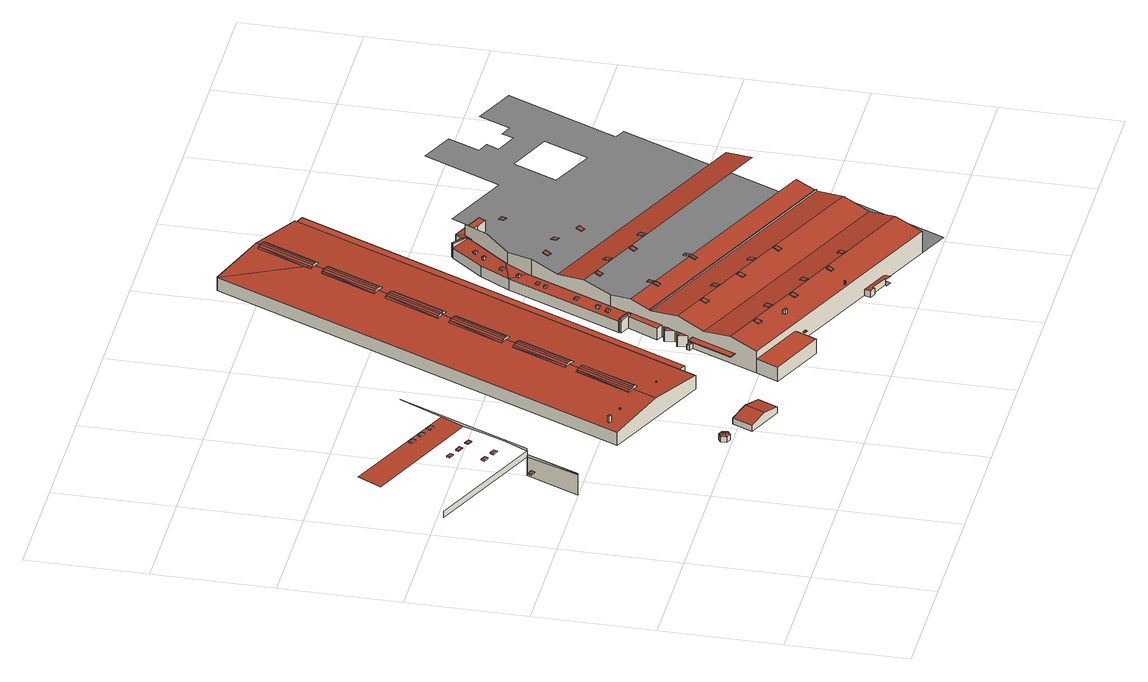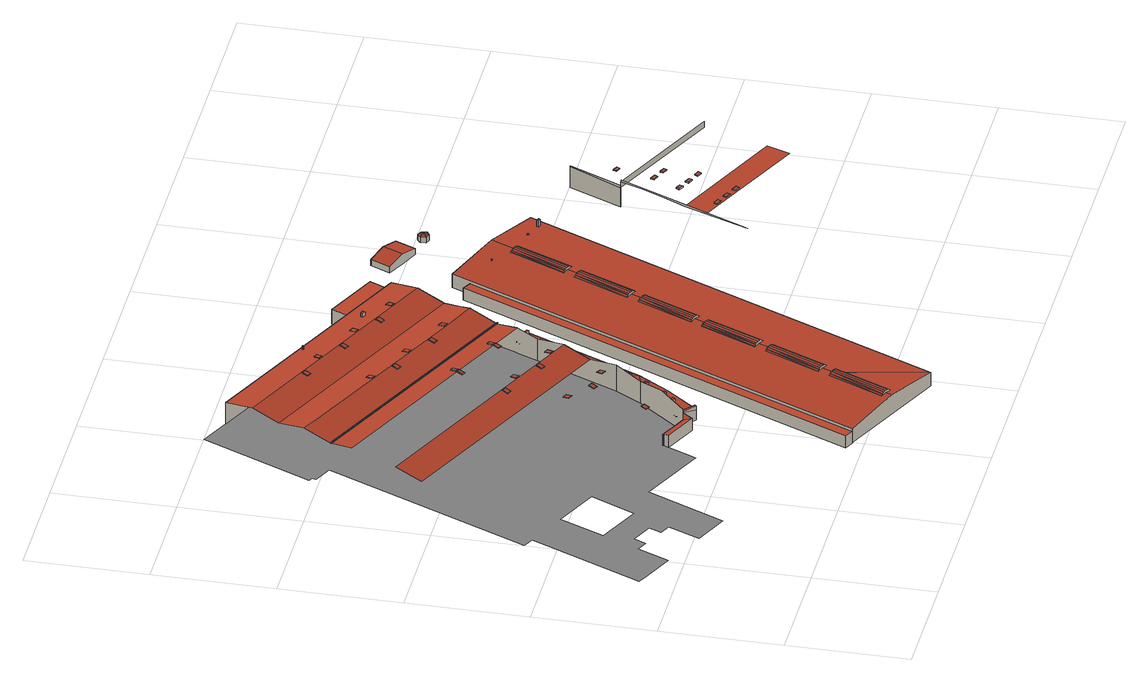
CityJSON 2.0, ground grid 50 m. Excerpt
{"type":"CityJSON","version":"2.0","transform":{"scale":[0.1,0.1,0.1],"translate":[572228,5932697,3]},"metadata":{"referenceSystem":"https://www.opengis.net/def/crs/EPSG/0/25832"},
"CityObjects":{
"building1":{"type":"Building","attributes":{"Grundfläche 2D":"15033.056744","Grundhöhe NN":"3.192"},"children":["building1-1","building1-2","building1-3","building1-4","building1-5","building1-6","building1-7","building1-8","building1-9"],"geometry":[{"type":"MultiSurface","lod":"3","boundaries":[[[0,1,2,3,4,5,6]],[[7,8,9,10]],[[5,11,12,6]],[[8,7,13,14]],[[15,8,14,16]],[[8,15,0,9]],[[17,18,19,20]],[[20,19,21,22,23,24,25]]],"semantics":{"surfaces":[{"type":"WallSurface"},{"type":"RoofSurface"}],"values":[0,0,0,0,0,0,1,0]}}]},
"building1-1":{"type":"BuildingInstallation","parents":["building1"],"geometry":[{"type":"MultiSurface","lod":"3","boundaries":[[[26,27,28,29]],[[29,28,30,31]],[[26,29,31,32]],[[27,26,32,33]],[[28,27,33,30]]],"semantics":{"surfaces":[{"type":"RoofSurface"},{"type":"WallSurface"}],"values":[0,1,1,1,1]}}]},
"building1-2":{"type":"BuildingInstallation","parents":["building1"],"geometry":[{"type":"MultiSurface","lod":"3","boundaries":[[[34,35,36,37]],[[37,36,38,39]],[[34,37,39,40]],[[35,34,40,41]],[[36,35,41,38]]],"semantics":{"surfaces":[{"type":"RoofSurface"},{"type":"WallSurface"}],"values":[0,1,1,1,1]}}]},
"building1-3":{"type":"BuildingInstallation","parents":["building1"],"geometry":[{"type":"MultiSurface","lod":"3","boundaries":[[[42,43,44,45]],[[45,44,46,47]],[[42,45,47,48]],[[43,42,48,49]],[[44,43,49,46]]],"semantics":{"surfaces":[{"type":"RoofSurface"},{"type":"WallSurface"}],"values":[0,1,1,1,1]}}]},
"building1-4":{"type":"BuildingInstallation","parents":["building1"],"geometry":[{"type":"MultiSurface","lod":"3","boundaries":[[[50,51,52,53]],[[53,52,54,55]],[[50,53,55,56]],[[51,50,56,57]],[[52,51,57,54]]],"semantics":{"surfaces":[{"type":"RoofSurface"},{"type":"WallSurface"}],"values":[0,1,1,1,1]}}]},
"building1-5":{"type":"BuildingInstallation","parents":["building1"],"geometry":[{"type":"MultiSurface","lod":"3","boundaries":[[[58,59,60,61]],[[61,60,62,63]],[[58,61,63,64]],[[59,58,64,65]],[[60,59,65,62]]],"semantics":{"surfaces":[{"type":"RoofSurface"},{"type":"WallSurface"}],"values":[0,1,1,1,1]}}]},
"building1-6":{"type":"BuildingInstallation","parents":["building1"],"geometry":[{"type":"MultiSurface","lod":"3","boundaries":[[[66,67,68,69]],[[70,71,69,68]],[[71,72,66,69]],[[67,66,72,73]],[[68,67,73,70]]],"semantics":{"surfaces":[{"type":"RoofSurface"},{"type":"WallSurface"}],"values":[0,1,1,1,1]}}]},
"building1-7":{"type":"BuildingInstallation","parents":["building1"],"geometry":[{"type":"MultiSurface","lod":"3","boundaries":[[[74,75,76,77]],[[77,76,78,79]],[[74,77,79,80]],[[75,74,80,81]],[[76,75,81,78]]],"semantics":{"surfaces":[{"type":"RoofSurface"},{"type":"WallSurface"}],"values":[0,1,1,1,1]}}]},
"building1-8":{"type":"BuildingInstallation","parents":["building1"],"geometry":[{"type":"MultiSurface","lod":"3","boundaries":[[[82,83,84,85]],[[85,84,86,87]],[[82,85,87,88]],[[83,82,88,89]],[[84,83,89,86]]],"semantics":{"surfaces":[{"type":"RoofSurface"},{"type":"WallSurface"}],"values":[0,1,1,1,1]}}]},
"building1-9":{"type":"BuildingInstallation","parents":["building1"],"geometry":[{"type":"MultiSurface","lod":"3","boundaries":[[[90,91,92,93]],[[93,92,94,95]],[[90,93,95,96]],[[91,90,96,97]],[[92,91,97,94]]],"semantics":{"surfaces":[{"type":"RoofSurface"},{"type":"WallSurface"}],"values":[0,1,1,1,1]}}]},
"building2":{"type":"Building","attributes":{"Grundfläche 2D":"13.348322","Grundhöhe NN":"3.834"},"geometry":[{"type":"Solid","lod":"3","boundaries":[[[[98,99,100]],[[98,101,99]],[[98,100,102]],[[98,102,103]],[[98,103,104]],[[98,104,101]],[[105,106,100,99]],[[106,107,102,100]],[[107,108,103,102]],[[108,109,104,103]],[[109,110,101,104]],[[110,105,99,101]],[[106,105,110,109,108,107]]]],"semantics":{"surfaces":[{"type":"RoofSurface"},{"type":"WallSurface"},{"type":"GroundSurface"}],"values":[[0,0,0,0,0,0,1,1,1,1,1,1,2]]}}]},
"building3":{"type":"Building","attributes":{"Grundfläche 2D":"152.530835","Grundhöhe NN":"4.132"},"geometry":[{"type":"Solid","lod":"3","boundaries":[[[[111,112,113,114]],[[115,112,111,116]],[[114,113,117,118]],[[116,111,114,118,119]],[[115,116,119,120]],[[113,112,115,120,121,117]],[[119,118,117,121,120]]]],"semantics":{"surfaces":[{"type":"RoofSurface"},{"type":"WallSurface"},{"type":"GroundSurface"}],"values":[[0,0,1,1,1,1,2]]}}]},
"building4":{"type":"Building","attributes":{"Grundfläche 2D":"19481.115884","Grundhöhe NN":"4.408"},"children":["building4-1","building4-2","building4-3","building4-4","building4-5","building4-6","building4-7","building4-8","building4-9","building4-10","building4-11","building4-12","building4-13","building4-14","building4-15","building4-16","building4-17","building4-18","building4-19","building4-20","building4-21","building4-22","building4-23","building4-24","building4-25","building4-26","building4-27"],"geometry":[{"type":"MultiSurface","lod":"3","boundaries":[[[122,123,124,125]],[[126,122,125,127]],[[122,126,128,129,123]],[[130,129,128,126,127,131,132,133]],[[134,135,136,137,138]],[[136,139,140,137]],[[136,141,139]],[[135,134,142,141,136]],[[141,142,143,144,139]],[[139,144,143,145,140]],[[146,147,148,149]],[[148,147,150,151,152,153]],[[147,154,151,150]],[[154,147,146,155]],[[156,157,158,159,160,155,146,149,145,143,142,134,138,124,123,161,162,163,164,165,166,167,168,169,170,171,172,173,174]],[[152,151,175,160,159,176]],[[175,151,154,155,160]],[[169,168,167,177,178,179]],[[130,133,132,180,181,182,183,184,185,186,187,161,123,129]],[[162,188,189,190,163]],[[189,188,162,161,187,186]],[[191,181,180,192]],[[193,191,192,194]],[[195,193,194,196]],[[191,193,195,197,198,199,182,181]],[[197,195,196,200]],[[201,173,172,202,203,204,205,206]],[[207,208,177,167,209]],[[178,177,208,210,179]],[[211,165,164,163,190,212,213]],[[214,207,209,167,166,165,211,213,212]],[[204,215,216,205]],[[171,170,169,217,218]],[[131,127,125,124,138,137,140,145,149,148,153,152,176,159,158,157,156,174,173,201,206,205,216,219,220,221,222,223,224,225,226,227,228,229,230,231,232,233,234,235,236,237,238,239,240,241,242,243,244,245,184,183,246,247,200,196,194,192,180,132],[248,249,250,251,252,253]],[[215,254,255,219,216]],[[202,256,257,203]]],"semantics":{"surfaces":[{"type":"WallSurface"},{"type":"RoofSurface"},{"type":"GroundSurface"}],"values":[0,0,1,0,0,0,1,1,1,0,0,0,1,1,0,0,1,0,0,1,1,0,0,0,1,0,0,0,1,1,1,0,1,2,0,1]}}]},
"building4-1":{"type":"BuildingInstallation","parents":["building4"],"geometry":[{"type":"MultiSurface","lod":"3","boundaries":[[[258,259,260,261]],[[261,260,262,263]],[[263,264,258,261]],[[264,265,259,258]],[[260,259,265,262]]],"semantics":{"surfaces":[{"type":"RoofSurface"},{"type":"WallSurface"}],"values":[0,1,1,1,1]}}]},
"building4-2":{"type":"BuildingInstallation","parents":["building4"],"geometry":[{"type":"MultiSurface","lod":"3","boundaries":[[[266,267,268,130]],[[268,269,133,130]],[[130,133,270,266]],[[267,266,270,271]],[[271,269,268,267]],[[270,133,269,271]]],"semantics":{"surfaces":[{"type":"RoofSurface"},{"type":"WallSurface"},{"type":"OuterCeilingSurface"}],"values":[0,1,1,1,1,2]}}]},
"building4-3":{"type":"BuildingInstallation","parents":["building4"],"geometry":[{"type":"MultiSurface","lod":"3","boundaries":[[[272,273,274,275]],[[272,276,277,273]],[[274,273,277,278]],[[275,274,278,279]],[[272,275,279,276]],[[277,276,279,278]]],"semantics":{"surfaces":[{"type":"RoofSurface"},{"type":"WallSurface"},{"type":"OuterCeilingSurface"}],"values":[0,1,1,1,1,2]}}]},
"building4-4":{"type":"BuildingInstallation","parents":["building4"],"geometry":[{"type":"MultiSurface","lod":"3","boundaries":[[[280,281,282,283]],[[283,282,284,285]],[[280,283,285,286]],[[281,280,286,287]],[[282,281,287,284]]],"semantics":{"surfaces":[{"type":"RoofSurface"},{"type":"WallSurface"}],"values":[0,1,1,1,1]}}]},
"building4-5":{"type":"BuildingInstallation","parents":["building4"],"geometry":[{"type":"MultiSurface","lod":"3","boundaries":[[[288,289,290,291]],[[292,293,291,290]],[[293,294,288,291]],[[289,288,294,295]],[[290,289,295,292]]],"semantics":{"surfaces":[{"type":"RoofSurface"},{"type":"WallSurface"}],"values":[0,1,1,1,1]}}]},
"building4-6":{"type":"BuildingInstallation","parents":["building4"],"geometry":[{"type":"MultiSurface","lod":"3","boundaries":[[[296,297,298,299]],[[298,300,301,299]],[[296,299,301,302]],[[302,303,297,296]],[[303,300,298,297]]],"semantics":{"surfaces":[{"type":"RoofSurface"},{"type":"WallSurface"}],"values":[0,1,1,1,1]}}]},
"building4-7":{"type":"BuildingInstallation","parents":["building4"],"geometry":[{"type":"MultiSurface","lod":"3","boundaries":[[[304,305,306,307]],[[307,306,308,309]],[[304,307,309,310]],[[310,311,305,304]],[[311,308,306,305]]],"semantics":{"surfaces":[{"type":"RoofSurface"},{"type":"WallSurface"}],"values":[0,1,1,1,1]}}]},
"building4-8":{"type":"BuildingInstallation","parents":["building4"],"geometry":[{"type":"MultiSurface","lod":"3","boundaries":[[[312,313,314,315,316,317,318,319,320,321,322,323,324,325,326,327,328,329,330,331,332]],[[333,334,313,312]],[[334,335,314,313]],[[335,336,314]],[[336,337,315,314]],[[337,338,316,315]],[[338,339,317,316]],[[339,340,318,317]],[[340,341,319,318]],[[341,342,320,319]],[[342,343,321,320]],[[343,344,322,321]],[[344,345,323,322]],[[345,346,324,323]],[[346,347,325,324]],[[347,348,326,325]],[[348,349,327,326]],[[349,350,328,327]],[[350,351,329,328]],[[351,352,330,329]],[[352,353,331,330]],[[353,354,332,331]],[[354,333,312,332]]],"semantics":{"surfaces":[{"type":"RoofSurface"},{"type":"WallSurface"}],"values":[0,1,1,1,1,1,1,1,1,1,1,1,1,1,1,1,1,1,1,1,1,1,1]}}]},
"building4-9":{"type":"BuildingInstallation","parents":["building4"],"geometry":[{"type":"MultiSurface","lod":"3","boundaries":[[[355,356,357,358]],[[358,357,359,360]],[[355,358,360,361]],[[356,355,361,362]],[[357,356,362,359]]],"semantics":{"surfaces":[{"type":"RoofSurface"},{"type":"WallSurface"}],"values":[0,1,1,1,1]}}]},
"building4-10":{"type":"BuildingInstallation","parents":["building4"],"geometry":[{"type":"MultiSurface","lod":"3","boundaries":[[[363,364,365,366]],[[366,365,367,368]],[[363,366,368,369]],[[364,363,369,370]],[[365,364,370,367]]],"semantics":{"surfaces":[{"type":"RoofSurface"},{"type":"WallSurface"}],"values":[0,1,1,1,1]}}]},
"building4-11":{"type":"BuildingInstallation","parents":["building4"],"geometry":[{"type":"MultiSurface","lod":"3","boundaries":[[[371,372,373,374]],[[375,372,371,376,377]],[[375,378,373,372]],[[379,380,374,373,378]],[[380,376,371,374]]],"semantics":{"surfaces":[{"type":"RoofSurface"},{"type":"WallSurface"}],"values":[0,1,1,1,1]}}]},
"building4-12":{"type":"BuildingInstallation","parents":["building4"],"geometry":[{"type":"MultiSurface","lod":"3","boundaries":[[[381,382,383,384]],[[384,383,385,386]],[[381,384,386,387]],[[382,381,387,388]],[[383,382,388,385]]],"semantics":{"surfaces":[{"type":"RoofSurface"},{"type":"WallSurface"}],"values":[0,1,1,1,1]}}]},
"building4-13":{"type":"BuildingInstallation","parents":["building4"],"geometry":[{"type":"MultiSurface","lod":"3","boundaries":[[[389,390,391,392]],[[392,391,393,394]],[[389,392,394,395]],[[390,389,395,396]],[[391,390,396,393]]],"semantics":{"surfaces":[{"type":"RoofSurface"},{"type":"WallSurface"}],"values":[0,1,1,1,1]}}]},
"building4-14":{"type":"BuildingInstallation","parents":["building4"],"geometry":[{"type":"MultiSurface","lod":"3","boundaries":[[[397,398,399,400]],[[400,399,401,402]],[[402,403,397,400]],[[403,404,398,397]],[[399,398,404,401]]],"semantics":{"surfaces":[{"type":"RoofSurface"},{"type":"WallSurface"}],"values":[0,1,1,1,1]}}]},
"building4-15":{"type":"BuildingInstallation","parents":["building4"],"geometry":[{"type":"MultiSurface","lod":"3","boundaries":[[[405,406,407,408]],[[408,407,409,410]],[[405,408,410,411]],[[411,412,406,405]],[[412,409,407,406]]],"semantics":{"surfaces":[{"type":"RoofSurface"},{"type":"WallSurface"}],"values":[0,1,1,1,1]}}]},
"building4-16":{"type":"BuildingInstallation","parents":["building4"],"geometry":[{"type":"MultiSurface","lod":"3","boundaries":[[[413,414,415,416]],[[416,415,417,418]],[[413,416,418,419]],[[414,413,419,420]],[[415,414,420,417]]],"semantics":{"surfaces":[{"type":"RoofSurface"},{"type":"WallSurface"}],"values":[0,1,1,1,1]}}]},
"building4-17":{"type":"BuildingInstallation","parents":["building4"],"geometry":[{"type":"MultiSurface","lod":"3","boundaries":[[[421,422,423,424]],[[424,423,425,426]],[[421,424,426,427]],[[422,421,427,428]],[[423,422,428,425]]],"semantics":{"surfaces":[{"type":"RoofSurface"},{"type":"WallSurface"}],"values":[0,1,1,1,1]}}]},
"building4-18":{"type":"BuildingInstallation","parents":["building4"],"geometry":[{"type":"MultiSurface","lod":"3","boundaries":[[[429,430,431,432]],[[432,431,433,434]],[[429,432,434,435]],[[430,429,435,436]],[[431,430,436,433]]],"semantics":{"surfaces":[{"type":"RoofSurface"},{"type":"WallSurface"}],"values":[0,1,1,1,1]}}]},
"building4-19":{"type":"BuildingInstallation","parents":["building4"],"geometry":[{"type":"MultiSurface","lod":"3","boundaries":[[[437,438,439,440]],[[440,439,441,442]],[[437,440,442,443]],[[438,437,443,444]],[[439,438,444,441]]],"semantics":{"surfaces":[{"type":"RoofSurface"},{"type":"WallSurface"}],"values":[0,1,1,1,1]}}]},
"building4-20":{"type":"BuildingInstallation","parents":["building4"],"geometry":[{"type":"MultiSurface","lod":"3","boundaries":[[[445,446,447,448]],[[448,447,449,450]],[[445,448,450,451]],[[446,445,451,452]],[[447,446,452,449]]],"semantics":{"surfaces":[{"type":"RoofSurface"},{"type":"WallSurface"}],"values":[0,1,1,1,1]}}]},
"building4-21":{"type":"BuildingInstallation","parents":["building4"],"geometry":[{"type":"MultiSurface","lod":"3","boundaries":[[[453,454,455,456]],[[456,455,457,458]],[[453,456,458,459]],[[454,453,459,460]],[[460,457,455,454]]],"semantics":{"surfaces":[{"type":"RoofSurface"},{"type":"WallSurface"}],"values":[0,1,1,1,1]}}]},
"building4-22":{"type":"BuildingInstallation","parents":["building4"],"geometry":[{"type":"MultiSurface","lod":"3","boundaries":[[[461,462,463,464]],[[464,463,465,466]],[[461,464,466,467]],[[467,468,462,461]],[[468,465,463,462]]],"semantics":{"surfaces":[{"type":"RoofSurface"},{"type":"WallSurface"}],"values":[0,1,1,1,1]}}]},
"building4-23":{"type":"BuildingInstallation","parents":["building4"],"geometry":[{"type":"MultiSurface","lod":"3","boundaries":[[[469,470,471,472]],[[472,471,473,474]],[[469,472,474,475]],[[470,469,475,476]],[[471,470,476,473]]],"semantics":{"surfaces":[{"type":"RoofSurface"},{"type":"WallSurface"}],"values":[0,1,1,1,1]}}]},
"building4-24":{"type":"BuildingInstallation","parents":["building4"],"geometry":[{"type":"MultiSurface","lod":"3","boundaries":[[[477,478,479,480]],[[481,482,480,479]],[[482,483,477,480]],[[478,477,483,484]],[[479,478,484,481]]],"semantics":{"surfaces":[{"type":"RoofSurface"},{"type":"WallSurface"}],"values":[0,1,1,1,1]}}]},
"building4-25":{"type":"BuildingInstallation","parents":["building4"],"geometry":[{"type":"MultiSurface","lod":"3","boundaries":[[[485,486,487,488]],[[488,487,489,490]],[[485,488,490,491]],[[486,485,491,492]],[[487,486,492,489]]],"semantics":{"surfaces":[{"type":"RoofSurface"},{"type":"WallSurface"}],"values":[0,1,1,1,1]}}]},
"building4-26":{"type":"BuildingInstallation","parents":["building4"],"geometry":[{"type":"MultiSurface","lod":"3","boundaries":[[[493,494,495,496]],[[496,495,497,498]],[[493,496,498,499]],[[494,493,499,500]],[[495,494,500,497]]],"semantics":{"surfaces":[{"type":"RoofSurface"},{"type":"WallSurface"}],"values":[0,1,1,1,1]}}]},
"building4-27":{"type":"BuildingInstallation","parents":["building4"],"geometry":[{"type":"MultiSurface","lod":"3","boundaries":[[[501,502,503,504]],[[504,503,505,506]],[[501,504,506,507]],[[502,501,507,508]],[[503,502,508,505]]],"semantics":{"surfaces":[{"type":"RoofSurface"},{"type":"WallSurface"}],"values":[0,1,1,1,1]}}]},
"building5":{"type":"Building","attributes":{"Grundfläche 2D":"2.942707","Grundhöhe NN":"4.649"},"children":["building5-1"],"geometry":[{"type":"Solid","lod":"3","boundaries":[[[[509,510,511,512]],[[513,514,512,511]],[[515,509,512]],[[515,512,514]],[[515,516,510,509]],[[516,513,511,510]],[[516,515,514,513]]]],"semantics":{"surfaces":[{"type":"RoofSurface"},{"type":"WallSurface"},{"type":"GroundSurface"}],"values":[[0,1,1,1,1,1,2]]}}]},
"building5-1":{"type":"BuildingInstallation","parents":["building5"],"geometry":[{"type":"MultiSurface","lod":"3","boundaries":[[[517,518,519,520]],[[519,518,521,522]],[[520,519,522,523]],[[517,520,523,524]],[[518,517,524,521]],[[521,524,523,522]]],"semantics":{"surfaces":[{"type":"RoofSurface"},{"type":"WallSurface"},{"type":"OuterCeilingSurface"}],"values":[0,1,1,1,1,2]}}]},
"building6":{"type":"Building","attributes":{"Grundfläche 2D":"9763.901927","Grundhöhe NN":"4.575"},"children":["building6-1","building6-2","building6-3"],"geometry":[{"type":"Solid","lod":"3","boundaries":[[[[525,526,527]],[[528,529,527,530]],[[531,528,530,532]],[[533,531,532,534]],[[535,534,536]],[[533,534,535]],[[535,536,537]],[[525,527,529]],[[537,536,538]],[[539,540,541]],[[542,539,541,543]],[[544,542,543,545]],[[546,544,545,547]],[[548,547,549]],[[546,547,548]],[[548,549,550]],[[551,540,539]],[[550,549,552]],[[553,554,555]],[[556,557,555,558]],[[559,555,557]],[[553,555,559]],[[560,556,558,561]],[[562,563,560,561]],[[564,562,565]],[[563,562,564]],[[564,565,566]],[[566,565,567]],[[559,557,568]],[[569,570,571]],[[572,569,571,573]],[[574,572,573,575]],[[576,574,575,577,578]],[[579,578,580]],[[576,578,579]],[[579,580,581]],[[582,570,569]],[[581,580,583]],[[584,585,586]],[[587,584,586,588]],[[589,587,588,590]],[[591,589,590,592]],[[593,592,594]],[[591,592,593]],[[593,594,595]],[[596,585,584]],[[595,594,597]],[[598,599,600]],[[601,598,600,602]],[[603,601,602,604]],[[605,603,604,606,607]],[[608,607,609]],[[605,607,608]],[[608,609,610]],[[611,599,598]],[[610,609,612]],[[613,614,615,616,617,618,619,620,621,622,623,624,625,626,627,628,629,630,631,632,633,634,635,636,637,638,639,640,641]],[[634,633,642,643,644,645]],[[644,643,646]],[[647,648,621,620,649,650,651,617,616,652,653,654,613,641,655,656,657,638,637,658,646,643,659,629,628,660,661,625,624]],[[536,534,532,530,527,526,647,624,623,538]],[[537,538,623,622]],[[529,528,531,533,535,537,622,621,648,525]],[[526,525,648,647]],[[541,540,655,641,640,552,549,547,545,543]],[[550,552,640,639]],[[548,550,639,638,657,656,551,539,542,544,546]],[[551,656,655,540]],[[555,554,658,637,636,567,565,562,561,558]],[[566,567,636,635]],[[557,556,560,563,564,566,635,634,645,568]],[[658,554,553,559,568,645,644,646]],[[571,570,650,649,620,619,583,580,578,577,575,573]],[[581,583,619,618]],[[651,582,569,572,574,576,579,581,618,617]],[[570,582,651,650]],[[586,585,660,628,627,597,594,592,590,588]],[[595,597,627,626]],[[584,587,589,591,593,595,626,625,661,596]],[[585,596,661,660]],[[600,599,653,652,604,602]],[[652,616,606,604]],[[607,606,616,615,612,609]],[[610,612,615,614]],[[598,601,603,605,608,610,614,613,654,611]],[[599,611,654,653]],[[631,630,662,663]],[[664,643,642,633,632,631,663,665]],[[659,643,664,666]],[[662,630,629,659,666]],[[664,665,663,662,666]]]],"semantics":{"surfaces":[{"type":"RoofSurface"},{"type":"WallSurface"},{"type":"GroundSurface"}],"values":[[0,0,0,0,0,0,0,0,0,0,0,0,0,0,0,0,0,0,0,0,0,0,0,0,0,0,0,0,0,0,0,0,0,0,0,0,0,0,0,0,0,0,0,0,0,0,0,0,0,0,0,0,0,0,0,0,0,0,0,0,1,1,1,1,1,1,1,1,1,1,1,1,1,1,1,1,1,1,1,1,1,1,1,1,1,1,1,1,1,1,2]]}}]},
"building6-1":{"type":"BuildingInstallation","parents":["building6"],"geometry":[{"type":"MultiSurface","lod":"3","boundaries":[[[667,668,669,670]],[[670,669,671,672]],[[667,670,672,673]],[[668,667,673,674]],[[669,668,674,671]]],"semantics":{"surfaces":[{"type":"RoofSurface"},{"type":"WallSurface"}],"values":[0,1,1,1,1]}}]},
"building6-2":{"type":"BuildingInstallation","parents":["building6"],"geometry":[{"type":"MultiSurface","lod":"3","boundaries":[[[675,676,677,678,679,680,681,682,683,684,685,686,687,688,689,690]],[[688,687,691,692]],[[689,688,692,693]],[[690,689,693,694]],[[675,690,694,695]],[[676,675,695,696]],[[677,676,696,697]],[[678,677,697,698]],[[679,678,698,699]],[[680,679,699,700]],[[681,680,700,701]],[[682,681,701,702]],[[683,682,702,703]],[[684,683,703,704]],[[685,684,704,705]],[[686,685,705,706]],[[687,686,706,691]]],"semantics":{"surfaces":[{"type":"RoofSurface"},{"type":"WallSurface"}],"values":[0,1,1,1,1,1,1,1,1,1,1,1,1,1,1,1,1]}}]},
"building6-3":{"type":"BuildingInstallation","parents":["building6"],"geometry":[{"type":"MultiSurface","lod":"3","boundaries":[[[707,708,709,710,711,712,713,714,715,716,717,718,719,720,721,722,723,724,725,726]],[[727,728,708,707]],[[728,729,709,708]],[[729,730,710,709]],[[730,731,711,710]],[[731,732,712,711]],[[732,733,713,712]],[[733,734,714,713]],[[734,735,714]],[[735,736,715,714]],[[736,737,716,715]],[[737,738,717,716]],[[738,739,718,717]],[[739,740,719,718]],[[740,741,720,719]],[[741,742,721,720]],[[742,743,722,721]],[[743,744,723,722]],[[744,745,724,723]],[[745,746,725,724]],[[746,747,726,725]],[[747,727,707,726]]],"semantics":{"surfaces":[{"type":"RoofSurface"},{"type":"WallSurface"}],"values":[0,1,1,1,1,1,1,1,1,1,1,1,1,1,1,1,1,1,1,1,1,1]}}]},
"building7":{"type":"Building","attributes":{"Grundfläche 2D":"834.939631","Grundhöhe NN":"4.345"},"geometry":[{"type":"Solid","lod":"3","boundaries":[[[[748,749,750,751]],[[752,753,751,750]],[[753,754,748,751]],[[754,755,749,748]],[[755,752,750,749]],[[755,754,753,752]]]],"semantics":{"surfaces":[{"type":"RoofSurface"},{"type":"WallSurface"},{"type":"GroundSurface"}],"values":[[0,1,1,1,1,2]]}}]},
"building8":{"type":"Building","attributes":{"Grundfläche 2D":"789.034599","Grundhöhe NN":"4.526"},"children":["building8-1","building8-2","building8-3","building8-4","building8-5","building8-6","building8-7","building8-8","building8-9","building8-10","building8-11"],"geometry":[{"type":"Solid","lod":"3","boundaries":[[[[756,757,758,759,760,761,762,763,764,765,766]],[[759,767,768,769,770,771,772,773,774,775,776]],[[774,760,759,776,775]],[[777,778,779,780,772,781]],[[782,774,773,772,780,783]],[[784,774,782]],[[784,760,774]],[[785,786,761,760,784]],[[787,788,789,790,791,781,792,793,794]],[[795,796,797,798,799]],[[800,801,802,795]],[[786,796,795,802]],[[803,804,798,797,805,806,807,808]],[[809,810,777,791,790,789,788,811,812]],[[777,781,791]],[[787,794,813,814]],[[788,787,814,811]],[[764,763,762,801,800,795]],[[815,766,765,764,795,799,816]],[[756,766,815,817]],[[757,756,817,818]],[[758,757,818,819]],[[759,758,819,820]],[[767,759,820,821]],[[768,767,821,822]],[[769,768,822,823]],[[793,771,770,769,823,813,794]],[[771,793,792,772]],[[792,781,772]],[[824,825,826,827,782,783,780,779,778,777,810,828]],[[784,782,827,829]],[[785,784,829,830]],[[762,761,786,802,801]],[[785,796,786]],[[796,785,830,831,797]],[[805,797,831,832]],[[806,805,832,833]],[[807,806,833,834]],[[808,807,834,835]],[[804,803,836,837]],[[803,808,835,836]],[[798,804,837,838]],[[799,798,838,816]],[[823,822,821,820,819,818,817,815,816,838,837,836,835,834,833,832,831,830,829,827,826,825,824,828,810,809,812,811,814,813]]]],"semantics":{"surfaces":[{"type":"RoofSurface"},{"type":"WallSurface"},{"type":"GroundSurface"}],"values":[[0,0,0,0,0,0,0,0,0,0,0,0,0,1,1,1,1,1,1,1,1,1,1,1,1,1,1,1,1,1,1,1,1,1,1,1,1,1,1,1,1,1,1,2]]}}]},
"building8-1":{"type":"BuildingInstallation","parents":["building8"],"geometry":[{"type":"MultiSurface","lod":"3","boundaries":[[[839,840,841,842]],[[843,844,839,842]],[[844,845,840,839]],[[775,846,841,840,845]],[[843,842,841,846,776]]],"semantics":{"surfaces":[{"type":"RoofSurface"},{"type":"WallSurface"}],"values":[0,1,1,1,1]}}]},
"building8-2":{"type":"BuildingInstallation","parents":["building8"],"geometry":[{"type":"MultiSurface","lod":"3","boundaries":[[[847,848,849,850]],[[851,852,848,847]],[[853,849,848,852,854]],[[853,855,850,849]],[[847,850,855,851]]],"semantics":{"surfaces":[{"type":"RoofSurface"},{"type":"WallSurface"}],"values":[0,1,1,1,1]}}]},
"building8-3":{"type":"BuildingInstallation","parents":["building8"],"geometry":[{"type":"MultiSurface","lod":"3","boundaries":[[[856,857,858,859]],[[859,858,860,861]],[[856,859,861,862]],[[862,863,857,856]],[[858,857,863,860]]],"semantics":{"surfaces":[{"type":"RoofSurface"},{"type":"WallSurface"}],"values":[0,1,1,1,1]}}]},
"building8-4":{"type":"BuildingInstallation","parents":["building8"],"geometry":[{"type":"MultiSurface","lod":"3","boundaries":[[[864,865,866,867]],[[772,773,866,865,771]],[[773,768,867,866]],[[768,769,864,867]],[[770,771,865,864,769]]],"semantics":{"surfaces":[{"type":"RoofSurface"},{"type":"WallSurface"}],"values":[0,1,1,1,1]}}]},
"building8-5":{"type":"BuildingInstallation","parents":["building8"],"geometry":[{"type":"MultiSurface","lod":"3","boundaries":[[[868,869,870,871]],[[871,870,872,873]],[[868,871,873,874]],[[869,868,874,875]],[[870,869,875,872]]],"semantics":{"surfaces":[{"type":"RoofSurface"},{"type":"WallSurface"}],"values":[0,1,1,1,1]}}]},
"building8-6":{"type":"BuildingInstallation","parents":["building8"],"geometry":[{"type":"MultiSurface","lod":"3","boundaries":[[[876,877,878,879]],[[879,878,880,881]],[[876,879,881,882]],[[877,876,882,883]],[[878,877,883,880]]],"semantics":{"surfaces":[{"type":"RoofSurface"},{"type":"WallSurface"}],"values":[0,1,1,1,1]}}]},
"building8-7":{"type":"BuildingInstallation","parents":["building8"],"geometry":[{"type":"MultiSurface","lod":"3","boundaries":[[[884,885,886,887]],[[887,886,888,889]],[[884,887,889,890]],[[885,884,890,891]],[[886,885,891,888]]],"semantics":{"surfaces":[{"type":"RoofSurface"},{"type":"WallSurface"}],"values":[0,1,1,1,1]}}]},
"building8-8":{"type":"BuildingInstallation","parents":["building8"],"geometry":[{"type":"MultiSurface","lod":"3","boundaries":[[[892,893,894,895]],[[895,894,896,897]],[[892,895,897,898]],[[893,892,898,899]],[[894,893,899,896]]],"semantics":{"surfaces":[{"type":"RoofSurface"},{"type":"WallSurface"}],"values":[0,1,1,1,1]}}]},
"building8-9":{"type":"BuildingInstallation","parents":["building8"],"geometry":[{"type":"MultiSurface","lod":"3","boundaries":[[[900,901,902,903,904,905,906]],[[763,764,904,903,902,901,907,762]],[[766,906,905,904,764,765]],[[900,906,766,756]],[[901,900,756,907]]],"semantics":{"surfaces":[{"type":"RoofSurface"},{"type":"WallSurface"}],"values":[0,1,1,1,1]}}]},
"building8-10":{"type":"BuildingInstallation","parents":["building8"],"geometry":[{"type":"MultiSurface","lod":"3","boundaries":[[[908,909,910,911]],[[911,910,912,913]],[[908,911,913,914]],[[909,908,914,915]],[[910,909,915,912]]],"semantics":{"surfaces":[{"type":"RoofSurface"},{"type":"WallSurface"}],"values":[0,1,1,1,1]}}]},
"building8-11":{"type":"BuildingInstallation","parents":["building8"],"geometry":[{"type":"MultiSurface","lod":"3","boundaries":[[[916,917,918,919]],[[919,918,920,921]],[[916,919,921,922]],[[917,916,922,923]],[[918,917,923,920]]],"semantics":{"surfaces":[{"type":"RoofSurface"},{"type":"WallSurface"}],"values":[0,1,1,1,1]}}]}
},
"vertices":[
[504,1224,99],[504,1224,115],[503,1225,115],[6,1449,115],[6,1449,87],[503,1225,88],[503,1225,99],[406,1005,97],[505,1224,88],[505,1224,99],[406,1005,99],[405,1007,97],[405,1007,99],[406,1005,2],[505,1224,2],[504,1224,88],[504,1224,2],[175,1820,120],[131,1723,114],[628,1502,114],[671,1597,120],[587,1412,120],[545,1317,120],[504,1227,115],[504,1227,125],[752,1778,125],
[391,1171,95],[397,1185,95],[376,1194,95],[370,1181,95],[376,1194,91],[370,1181,91],[391,1171,91],[397,1185,91],
[410,1360,124],[416,1373,124],[394,1383,124],[389,1370,124],[394,1383,120],[389,1370,119],[410,1360,119],[416,1373,120],
[405,1495,124],[411,1509,124],[389,1518,124],[383,1505,124],[389,1518,119],[383,1505,120],[405,1495,120],[411,1509,119],
[465,1335,124],[470,1349,124],[449,1358,124],[443,1345,124],[449,1358,120],[443,1345,119],[465,1335,119],[470,1349,120],
[460,1470,124],[466,1484,124],[444,1493,124],[438,1480,124],[444,1493,119],[438,1480,120],[460,1470,120],[466,1484,119],
[514,1446,124],[520,1459,124],[499,1469,124],[493,1455,124],[499,1469,119],[493,1455,120],[514,1446,120],[520,1459,119],
[479,1659,124],[485,1673,124],[463,1683,124],[457,1670,124],[463,1683,120],[457,1670,119],[479,1659,119],[485,1673,120],
[534,1635,124],[540,1648,124],[518,1659,124],[512,1645,124],[518,1659,120],[512,1645,119],[534,1635,119],[540,1648,120],
[589,1610,124],[595,1624,124],[573,1634,124],[567,1620,124],[573,1634,120],[567,1620,119],[589,1610,119],[595,1624,120],
[908,532,43],[910,510,33],[929,523,33],[890,520,33],[926,546,33],[905,555,33],[888,542,33],[910,510,8],[929,523,8],[926,546,8],[905,555,8],[888,542,8],[890,520,8],
[1060,406,55],[1098,490,55],[1022,523,38],[985,439,38],[1175,456,38],[1136,373,38],[1022,523,11],[985,439,11],[1136,373,11],[1175,456,11],[1098,490,11],
[1356,416,79],[1399,509,79],[1399,509,14],[1356,416,14],[1587,313,79],[1587,313,14],[1625,399,79],[1628,405,79],[1628,405,47],[1625,399,14],[1628,405,14],[1628,405,45],[1534,809,62],[1526,845,64],[1525,846,64],[1525,846,14],[1534,809,14],[1527,851,64],[1527,851,14],[1531,846,64],[1548,839,64],[1556,857,62],[1530,851,63],[1556,857,14],[1560,866,62],[1552,903,64],[1552,903,14],[1560,866,14],[1553,906,64],[1554,908,63],[1554,908,14],[1553,906,14],[1557,904,64],[1574,896,64],[1646,1055,14],[1609,973,14],[1607,970,14],[1581,913,14],[1581,913,62],[1399,509,112],[1451,624,134],[1503,739,111],[1534,809,125],[1554,853,134],[1556,857,133],[1607,969,111],[1607,970,111],[1609,973,112],[1646,1055,128],[1647,1058,128],[1686,1144,112],[1686,1144,14],[1647,1058,14],[1556,909,63],[1556,909,14],[1607,969,117],[1607,970,117],[1609,973,117],[2040,220,14],[2040,220,41],[2160,166,40],[2160,166,14],[2386,64,14],[2386,64,76],[2386,64,112],[2040,220,112],[1923,413,134],[2439,182,134],[2490,295,111],[2028,192,45],[2028,192,14],[2052,182,44],[2052,182,14],[2055,189,43],[2055,189,14],[2128,156,43],[2125,149,44],[2149,139,43],[2128,156,14],[1739,1261,14],[1739,1261,134],[1790,1375,112],[1841,1489,134],[1841,1489,14],[1790,1375,14],[2593,524,111],[2593,524,117],[1608,968,111],[2595,528,117],[1687,793,134],[2541,407,134],[2465,441,134],[2593,523,111],[1907,1597,112],[1907,1597,14],[2595,528,112],[2634,614,128],[2073,1800,14],[2146,1767,14],[2145,1766,14],[2192,1745,14],[2194,1749,14],[2192,1750,14],[2256,1890,14],[2536,1763,14],[2682,2086,14],[2825,2022,14],[2766,1891,14],[2813,1870,14],[2790,1819,14],[2881,1778,14],[2903,1829,14],[2950,1808,14],[3009,1939,14],[3134,1883,14],[3180,1862,14],[2969,1395,14],[3001,1380,14],[3015,1374,14],[2632,525,14],[2711,489,14],[2704,473,14],[2722,465,14],[2515,7,14],[2149,139,14],[2125,149,14],[2882,1656,14],[2698,1739,14],[2616,1558,14],[2615,1555,14],[2799,1471,14],[2801,1474,14],[1988,1696,134],[2073,1800,112],[2744,809,134],[2795,923,112],
[1571,536,131],[1590,528,131],[1600,551,135],[1582,559,135],[1600,551,133],[1582,559,133],[1571,536,128],[1590,528,128],
[1625,399,47],[1664,382,47],[1667,388,47],[1667,388,45],[1625,399,45],[1664,382,45],
[1686,379,53],[1672,386,53],[1667,375,52],[1681,368,52],[1686,379,50],[1672,386,50],[1667,375,50],[1681,368,50],
[1684,448,140],[1688,458,140],[1674,464,140],[1669,454,140],[1674,464,124],[1669,454,122],[1684,448,122],[1688,458,124],
[1703,545,132],[1692,522,136],[1710,513,136],[1721,537,132],[1710,513,133],[1721,537,128],[1703,545,128],[1692,522,133],
[1675,766,132],[1693,758,132],[1703,781,136],[1685,789,136],[1703,781,133],[1685,789,133],[1675,766,128],[1693,758,128],
[1786,439,132],[1804,431,132],[1815,454,135],[1797,462,135],[1815,454,133],[1797,462,133],[1786,439,128],[1804,431,128],
[1950,276,128],[1950,277,128],[1950,278,128],[1950,279,128],[1949,279,128],[1949,280,128],[1948,280,128],[1947,280,128],[1946,279,128],[1945,279,128],[1945,278,128],[1945,277,128],[1945,276,128],[1945,275,128],[1946,275,128],[1946,274,128],[1947,274,128],[1948,274,128],[1949,274,128],[1949,275,128],[1950,275,128],[1950,276,114],[1950,277,114],[1950,278,114],[1950,278,115],[1950,279,115],[1949,279,115],[1949,280,115],[1948,280,115],[1947,280,115],[1946,279,114],[1945,279,114],[1945,278,114],[1945,277,114],[1945,276,114],[1945,275,114],[1946,275,114],[1946,274,114],[1947,274,114],[1948,274,114],[1949,274,114],[1949,275,114],[1950,275,114],
[1806,775,131],[1795,750,135],[1813,742,135],[1824,767,131],[1813,742,133],[1824,767,128],[1806,775,128],[1795,750,133],
[1917,449,132],[1907,425,136],[1924,417,136],[1935,440,132],[1924,417,133],[1935,440,128],[1917,449,128],[1907,425,133],
[1780,967,128],[1791,990,131],[1776,997,131],[1766,974,128],[1791,990,128],[1780,967,123],[1785,978,125],[1776,997,128],[1771,986,126],[1766,974,123],
[1788,1024,127],[1778,1001,131],[1792,995,131],[1803,1017,127],[1792,995,128],[1803,1017,124],[1788,1024,124],[1778,1001,128],
[1890,668,131],[1908,660,131],[1918,684,135],[1900,692,135],[1918,684,133],[1900,692,133],[1890,668,128],[1908,660,128],
[2003,342,132],[2019,335,132],[2030,357,135],[2013,365,135],[2030,357,132],[2013,365,132],[2003,342,128],[2019,335,128],
[1785,1206,132],[1803,1198,132],[1813,1222,136],[1796,1230,136],[1813,1222,133],[1796,1230,133],[1785,1206,129],[1803,1198,129],
[2021,677,131],[2011,653,136],[2029,645,136],[2039,670,131],[2029,645,132],[2039,670,128],[2021,677,128],[2011,653,133],
[2142,347,132],[2131,323,135],[2149,315,135],[2160,339,132],[2149,315,133],[2160,339,128],[2142,347,128],[2131,323,133],
[1984,875,128],[1998,869,128],[2009,892,132],[1995,899,132],[2009,892,128],[1995,899,128],[1984,875,123],[1998,869,123],
[1906,1220,132],[1895,1196,137],[1913,1188,137],[1924,1212,132],[1913,1188,133],[1924,1212,129],[1906,1220,129],[1895,1196,133],
[2007,926,128],[1997,903,132],[2011,896,132],[2021,920,128],[2011,896,128],[2021,920,124],[2007,926,124],[1997,903,128],
[2116,595,136],[2106,571,131],[2123,563,131],[2134,586,136],[2123,563,128],[2134,586,133],[2116,595,133],[2106,571,128],
[1887,1435,132],[1905,1426,132],[1916,1450,136],[1898,1458,136],[1916,1450,133],[1898,1458,133],[1887,1435,129],[1905,1426,129],
[1988,1115,132],[2006,1107,132],[2017,1130,136],[1999,1138,136],[2017,1130,133],[1999,1138,133],[1988,1115,129],[2006,1107,129],
[2007,1448,132],[1997,1425,137],[2014,1416,137],[2025,1440,132],[2014,1416,133],[2025,1440,129],[2007,1448,129],[1997,1425,133],
[2108,1129,132],[2097,1106,136],[2115,1097,136],[2126,1121,132],[2115,1097,133],[2126,1121,128],[2108,1129,128],[2097,1106,133],
[2090,1343,131],[2108,1335,131],[2119,1359,136],[2100,1367,136],[2119,1359,133],[2100,1367,133],[2090,1343,128],[2108,1335,129],
[2111,1676,131],[2101,1654,135],[2117,1646,135],[2128,1668,131],[2117,1646,133],[2128,1668,129],[2111,1676,128],[2101,1654,133],
[1530,799,38],[1510,808,38],[1504,795,38],[1525,787,38],[1504,795,16],[1525,787,16],[1530,799,16],[1510,808,16],
[1411,614,66],[1441,602,66],[1525,787,66],[1496,799,66],[1441,602,64],[1525,787,64],[1496,799,64],[1411,614,64],
[1253,1440,102],[1149,1210,102],[1155,1207,108],[1267,1433,112],[1258,1437,108],[1163,1203,112],[1277,1429,113],[1173,1199,113],[1288,1424,112],[1184,1194,112],[1295,1420,108],[1192,1191,108],[1301,1418,102],[1197,1188,102],[1634,2270,108],[1524,2043,102],[1531,2040,108],[1643,2266,112],[1539,2036,112],[1653,2261,113],[1549,2032,113],[1664,2256,112],[1560,2027,112],[1671,2253,108],[1567,2023,108],[1677,2250,102],[1628,2272,102],[1573,2021,102],[1662,2346,102],[1650,2320,102],[1656,2317,108],[1768,2543,112],[1759,2547,108],[1664,2313,112],[1662,2347,102],[1778,2538,113],[1674,2309,113],[1685,2304,112],[1789,2533,112],[1796,2530,108],[1693,2300,108],[1802,2527,102],[1698,2298,102],[1754,2549,102],[1383,1715,108],[1274,1488,102],[1280,1485,108],[1392,1711,112],[1288,1481,112],[1402,1706,113],[1298,1477,113],[1413,1701,112],[1299,1477,113],[1309,1472,112],[1420,1698,108],[1317,1468,108],[1426,1696,102],[1378,1717,102],[1322,1466,102],[1133,1160,108],[1024,933,102],[1030,930,108],[1142,1156,112],[1038,926,112],[1152,1151,113],[1048,922,113],[1163,1146,112],[1059,917,112],[1170,1143,108],[1067,914,108],[1176,1141,102],[1128,1162,102],[1072,911,102],[1509,1992,108],[1399,1765,102],[1406,1763,108],[1517,1988,112],[1414,1759,112],[1528,1984,113],[1423,1754,113],[1539,1979,112],[1424,1754,113],[1435,1749,112],[1546,1976,108],[1442,1746,108],[1552,1973,102],[1503,1995,102],[1448,1743,102],[1528,1984,104],[1552,1973,101],[1448,1743,101],[1424,1754,104],[1402,1706,104],[1426,1696,101],[1322,1466,101],[1299,1477,104],[1277,1429,104],[1301,1418,101],[1197,1188,101],[1173,1199,104],[1152,1151,104],[1176,1141,101],[1072,911,101],[1048,922,104],[1002,820,104],[1235,714,76],[2021,2459,76],[2018,2460,77],[1789,2563,104],[1778,2538,104],[1802,2527,101],[1698,2298,101],[1674,2309,104],[1653,2261,104],[1677,2250,101],[1573,2021,101],[1549,2032,104],[1557,2667,77],[1556,2668,76],[1662,2347,101],[1754,2549,101],[1662,2346,101],[1149,1210,101],[1253,1440,101],[1298,1477,104],[1274,1488,101],[1378,1717,101],[1423,1754,104],[1399,1765,101],[1503,1995,101],[1524,2043,101],[1628,2272,101],[1634,2270,101],[1650,2320,101],[769,925,76],[1024,933,101],[1128,1162,101],[1235,714,16],[2021,2459,16],[1556,2668,16],[2018,2460,16],[769,925,16],
[834,963,110],[838,972,110],[827,976,110],[823,968,110],[827,976,80],[823,968,80],[834,963,81],[838,972,81],
[1131,846,97],[1131,847,97],[1132,847,97],[1132,848,97],[1132,849,97],[1132,850,97],[1131,850,97],[1130,850,97],[1129,850,97],[1128,850,97],[1128,849,97],[1128,848,97],[1128,847,97],[1129,847,97],[1129,846,97],[1130,846,97],[1128,847,93],[1129,847,93],[1129,846,92],[1130,846,92],[1131,846,92],[1131,847,92],[1132,847,92],[1132,848,92],[1132,849,92],[1132,850,92],[1131,850,92],[1130,850,93],[1129,850,93],[1128,850,93],[1128,849,93],[1128,848,93],
[918,945,94],[918,946,94],[918,947,94],[917,948,94],[916,948,94],[916,949,94],[915,949,94],[915,948,94],[914,948,94],[913,948,94],[913,947,94],[913,946,94],[913,945,94],[913,944,94],[914,943,94],[915,943,94],[916,943,94],[917,943,94],[917,944,94],[918,944,94],[918,945,90],[918,946,90],[918,947,90],[917,948,90],[916,948,90],[916,949,90],[915,949,90],[915,948,90],[915,948,89],[914,948,89],[913,948,89],[913,947,89],[913,946,89],[913,945,89],[913,944,90],[914,943,90],[915,943,90],[916,943,90],[917,943,90],[917,944,90],[918,944,90],
[2063,2440,67],[2021,2459,65],[1271,793,65],[1311,773,67],[1271,793,13],[1311,773,13],[2063,2440,13],[2021,2459,13],
[1978,1827,61],[1977,1828,61],[1868,1696,61],[1793,1568,65],[1890,1604,75],[2036,1782,75],[2032,1785,74],[2033,1787,74],[2037,1791,74],[2032,1796,73],[1985,1835,61],[1577,1090,65],[1579,1089,65],[1575,1079,65],[1616,1061,73],[1627,1056,75],[1630,1063,75],[1631,1064,75],[1828,1504,75],[1813,1531,71],[1808,1541,69],[1646,1055,60],[1647,1058,60],[1686,1144,60],[1739,1261,60],[1639,1059,67],[1841,1489,60],[1790,1375,60],[1907,1597,60],[2049,1770,60],[2045,1774,65],[1555,934,67],[1585,921,67],[1607,970,67],[1609,973,67],[1646,1055,67],[1630,1063,67],[1627,1056,67],[1616,1061,67],[2037,1791,68],[2049,1770,64],[2073,1800,64],[2063,1834,69],[2032,1796,69],[2033,1787,68],[2032,1785,68],[2036,1782,67],[2192,1750,65],[2202,1771,69],[2146,1767,64],[2145,1766,64],[2192,1745,64],[2194,1749,65],[1609,973,15],[1646,1055,15],[1585,921,15],[1607,970,15],[1616,1061,15],[1555,934,15],[1985,1835,15],[2032,1796,15],[1978,1827,15],[1977,1828,15],[1868,1696,15],[1793,1568,15],[1577,1090,15],[1579,1089,15],[1575,1079,15],[1686,1144,15],[1739,1261,15],[1790,1375,15],[1841,1489,15],[1647,1058,15],[1907,1597,15],[2049,1770,15],[2073,1800,15],[2146,1767,15],[2145,1766,15],[2192,1745,15],[2194,1749,15],[2192,1750,15],[2202,1771,15],[2063,1834,15],
[1801,1531,79],[1811,1526,79],[1816,1537,79],[1806,1542,79],[1806,1542,69],[1801,1531,69],[1811,1526,71],[1816,1537,71],
[1692,1291,75],[1686,1278,75],[1699,1272,76],[1705,1285,76],[1692,1291,69],[1686,1278,69],[1699,1272,71],[1690,1276,69],[1705,1285,71],
[1948,1723,76],[1957,1734,76],[1946,1743,75],[1937,1732,75],[1946,1743,66],[1937,1732,66],[1948,1723,69],[1957,1734,69],
[1575,1079,78],[1627,1056,78],[1631,1064,78],[1579,1089,78],
[1655,1179,79],[1660,1190,79],[1650,1195,79],[1645,1184,79],[1650,1195,69],[1645,1184,69],[1655,1179,71],[1660,1190,71],
[1758,1407,79],[1762,1418,79],[1752,1422,79],[1748,1412,79],[1752,1422,69],[1748,1412,69],[1758,1407,71],[1762,1418,71],
[1638,1136,77],[1644,1150,77],[1631,1155,75],[1625,1142,75],[1631,1155,69],[1625,1142,69],[1638,1136,71],[1644,1150,71],
[1853,1598,76],[1860,1611,76],[1848,1618,74],[1841,1605,74],[1848,1618,67],[1841,1605,68],[1853,1598,70],[1860,1611,70],
[1978,1827,78],[2031,1783,78],[2032,1785,78],[2033,1787,78],[2037,1791,78],[2032,1796,78],[1985,1835,78],[2031,1783,74],
[1911,1684,79],[1919,1693,79],[1910,1700,79],[1903,1691,79],[1910,1700,66],[1903,1691,66],[1911,1684,69],[1919,1693,69],
[1775,1441,76],[1781,1454,76],[1768,1460,75],[1762,1447,75],[1768,1460,69],[1762,1447,69],[1775,1441,71],[1781,1454,71]
]}
